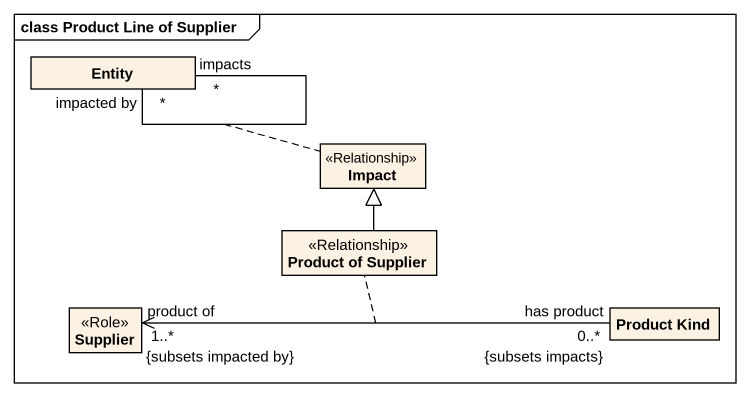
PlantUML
@startuml
mainframe class Product Line of Supplier
hide circle
hide empty members
class "Entity" as Entity_
class Impact <<Relationship>>
class "Product of Supplier" as Product_of_Supplier <<Relationship>>
class Supplier <<Role>>
class "Product Kind" as Product_Kind
Entity_ "impacted by\n*" -- "impacts\n*" Entity_
(Entity_, Entity_) .. Impact
Product_of_Supplier -up-|> Impact
Supplier "product of\n1..*\n{subsets impacted by}" <-right- "has product\n0..*\n{subsets impacts}" Product_Kind
(Supplier, Product_Kind) .. Product_of_Supplier
@enduml
